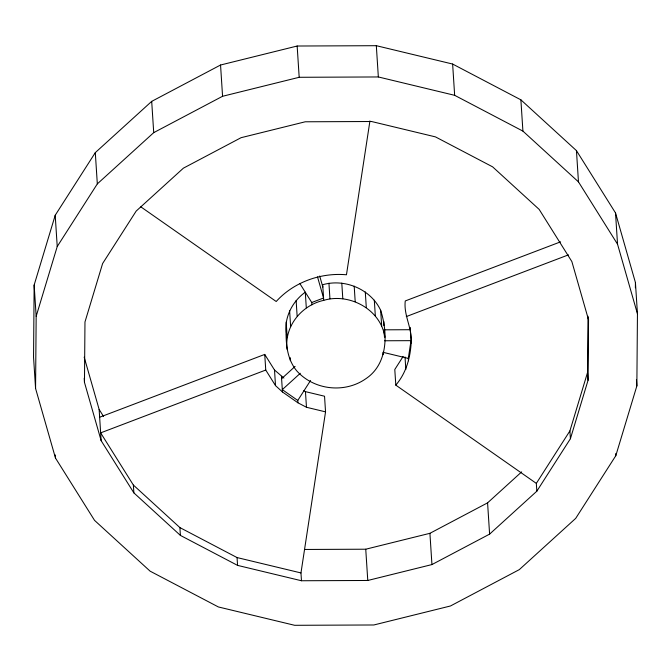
<?xml version="1.0" encoding="UTF-8"?>
<svg xmlns="http://www.w3.org/2000/svg" width="671" height="671" viewBox="0 0 671 671"><rect width="100%" height="100%" fill="white"/><g stroke="black" fill="none" stroke-linecap="round" stroke-linejoin="round"><path stroke-width="1.01" d="M34.146 285.049L33.55 357.19L35.571 388.459L55.483 458.058L94.552 520.377L150.111 571.164L218.369 606.953L294.678 625.305L373.839 624.978L450.451 605.988L519.304 569.629L575.701 518.373L615.793 455.726L636.854 385.951L637.45 313.81L635.429 282.541L615.517 212.942L576.448 150.623L520.889 99.836L452.631 64.047L376.322 45.695L297.161 46.022L220.549 65.012L151.696 101.371L95.299 152.627L55.207 215.274L34.146 285.049L36.167 316.309L35.571 388.459M84.471 382.395L84.974 321.971L102.613 263.535L136.188 211.063L183.418 168.144L241.082 137.689L305.255 121.786L371.549 121.51L435.454 136.884L492.623 166.853L539.149 209.386L571.868 261.581L588.551 319.874L588.048 380.298L570.409 438.733L536.834 491.197L489.604 534.124L431.939 564.571L367.775 580.474L301.472 580.75L237.568 565.385L180.398 535.408L133.873 492.875L101.153 440.688L84.471 382.395L84.202 378.226M306.303 307.813L305.288 292.179C292.187 301.581 284.168 317.534 286.089 333.747C286.089 346.84 288.085 360.411 296.691 370.82C313.919 390.103 344.525 393.609 365.712 378.821C388.157 363.984 388.023 333.202 380.658 310.304C370.811 289.209 344.81 278.331 322.701 284.73L323.716 300.356C301.648 305.146 284.101 326.4 287.104 349.381M383.862 325.527L383.896 321.619M536.834 491.197L536.33 483.38L395.806 385.129C405.997 373.21 410.182 358.398 411.164 343.007C412.548 328.564 403.514 315.605 405.25 300.952L560.587 241.845M588.048 380.298L587.544 372.48L588.006 316.226M635.387 287.767L635.429 282.541M301.472 580.75L300.969 572.933L325.544 411.86L324.538 396.225L305.456 391.638L303.753 390.74M369.939 120.923L346.462 274.775C320.696 272.468 293.638 282.181 276.209 301.505L140.826 206.844M409.855 329.344L410.157 327.373M408.463 360.746L408.303 358.398L411.013 340.658L384.709 340.767M36.167 316.309L57.228 246.534L97.32 183.888L153.718 132.64L222.571 96.28L299.182 77.291L378.343 76.955L454.653 95.316L522.91 131.105L578.469 181.883L617.538 244.202L637.45 313.81M536.33 483.38L569.905 430.916L587.544 372.48M325.544 411.86L306.471 407.272L297.941 402.801L297.781 400.453L310.556 380.499M403.145 356.444L394.791 369.495L395.806 385.129M281.602 378.687L295.097 366.425M300.298 373.277L282.306 389.633L297.781 400.453M304.634 549.465L365.745 549.213L429.918 533.311L487.582 502.856L521.644 471.898M311.898 304.86L311.747 302.512L323.565 298.016L317.517 276.897M99.635 417.236L264.735 354.414L274.506 369.998L283.892 378.05M264.735 354.414L265.75 370.048L100.65 432.87L133.37 485.058L179.895 527.591L237.056 557.567L300.969 572.933M406.265 316.586L568.429 254.879M323.716 300.356C349.591 292.581 380.969 309.641 384.911 337.253M383.997 329.822L410.308 329.713L410.207 328.153M408.303 358.398L382.948 352.3L383.099 354.64M265.75 370.048L275.513 385.624L282.457 391.973L297.941 402.801M299.845 283.531L311.747 302.512M84.177 357.157L99.132 409.419L103.569 416.498M319.69 276.007L322.852 287.071M286.358 334.695L286.903 336.574M636.452 379.702L636.854 385.951M615.517 212.942L617.538 244.202M615.659 453.646L615.793 455.726M588.425 317.92L588.551 319.874M576.448 150.623L578.469 181.883M569.905 430.916L570.409 438.733M520.889 99.836L522.91 131.105M487.582 502.856L489.604 534.124M452.631 64.047L454.653 95.316M429.918 533.311L431.939 564.571M410.375 330.711L411.164 343.007M405.016 356.964L405.829 369.469M376.322 45.695L378.343 76.955M384.131 331.818L384.449 336.792M380.658 310.304L381.673 325.938M374.309 300.18L375.324 315.815M365.284 291.927L366.299 307.561M354.196 286.114L355.202 301.749M365.745 549.213L367.775 580.474M341.791 283.128L342.806 298.763M328.933 283.187L329.939 298.813M297.161 46.022L299.182 77.291M305.456 391.638L306.471 407.272M296.129 300.507L297.136 316.142M289.612 310.69L290.618 326.316M290.14 357.568L290.342 360.696M286.19 322.021L287.196 337.656M281.451 376.347L282.457 391.973M274.506 369.998L275.513 385.624M220.549 65.012L222.571 96.28M237.056 557.567L237.568 565.385M179.895 527.591L180.398 535.408M151.696 101.371L153.718 132.64M133.37 485.058L133.873 492.875M95.299 152.627L97.32 183.888M99.132 409.419L101.153 440.688M55.207 215.274L57.228 246.534M55.282 454.938L55.483 458.058"/></g></svg>
